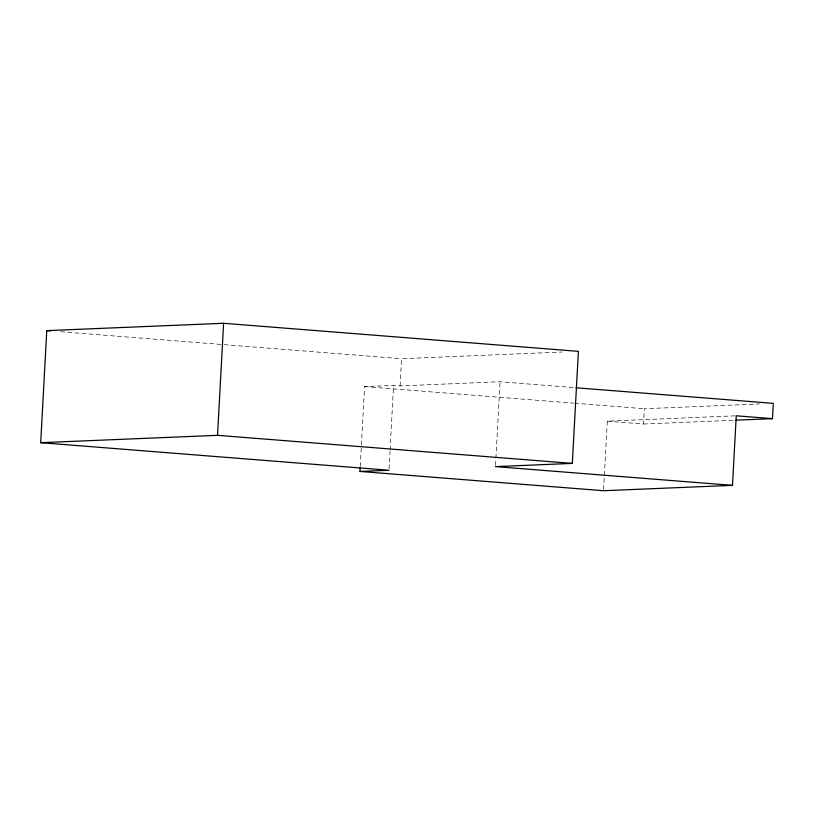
<?xml version="1.0" encoding="UTF-8"?>
<svg xmlns="http://www.w3.org/2000/svg" width="814" height="814" viewBox="0 0 814 814"><rect width="100%" height="100%" fill="white"/><g stroke="black" fill="none" stroke-linecap="round" stroke-linejoin="round"><path stroke-width="0.61" stroke-dasharray="4.07 3.05" d="M360.266 466.381L364.58 386.599L393.579 385.398L400.091 385.907L500.05 381.756L574.694 387.657M389.051 468.976L390.018 451.251M390.079 449.979L393.579 385.398M400.091 385.907L401.556 358.709L561.975 352.035M495.523 465.333L500.05 381.756M603.591 489.458L607.295 421.153L734.991 415.842M607.295 421.153L643.508 424.023L644.332 408.74L759.391 403.948M643.508 424.023L734.543 420.238M60.704 331.736L222.894 344.576M224.165 344.668L401.556 358.709M364.58 386.599L573.453 403.134M574.715 403.225L644.332 408.74"/><path stroke-width="1.22" d="M360.195 467.653L359.992 471.448L388.99 470.248L40.7 442.684L46.764 330.637L223.606 323.28L578.398 351.353L572.323 463.4L495.461 466.605L732.488 485.358L736.253 415.791L772.476 418.661L773.3 403.368L575.956 387.759M40.7 442.684L217.531 435.327L223.606 323.28M735.805 420.177L772.476 418.661M732.488 485.358L603.53 490.72L359.992 471.448M46.764 330.637L50.57 330.942M217.531 435.327L572.323 463.4"/></g></svg>
